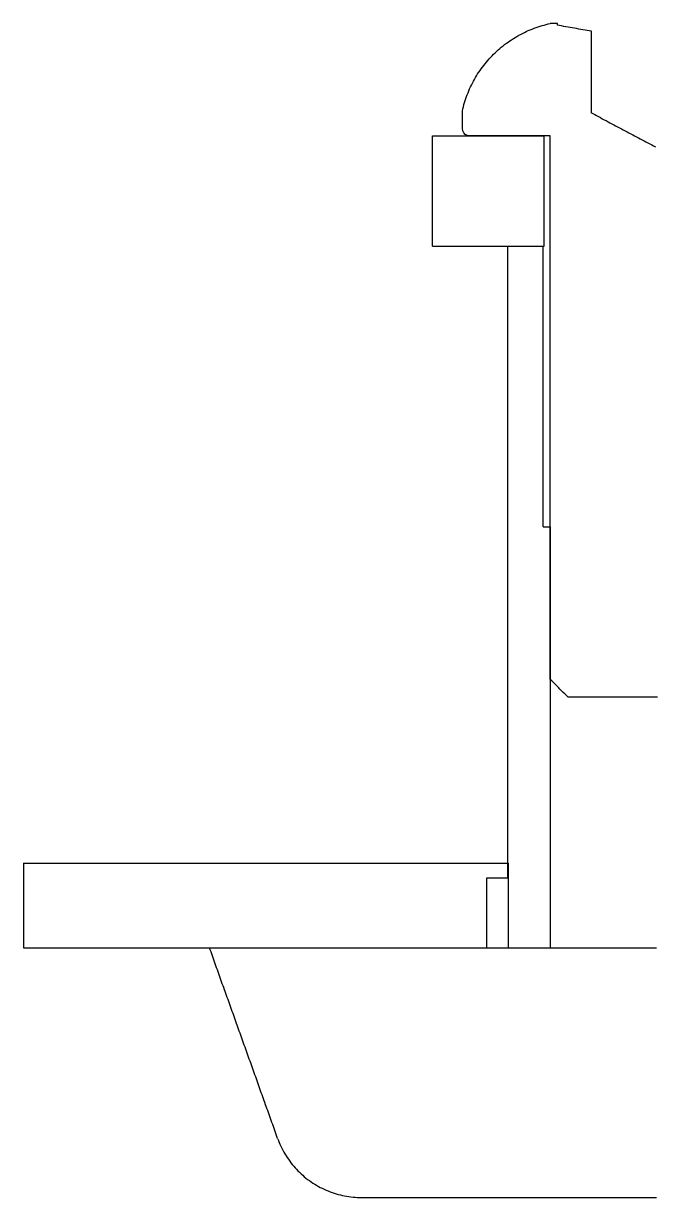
# Model space of a CAD drawing. Header units: millimetres. Extents: x -56 to 126, y -4 to 13.
# Drawn here: x 49.2 to 58.2, y -3.56 to 13.17 of the extents above; entities that cross this region are included whole.
import ezdxf

# ---------------------------------------------------------------- set-up
doc = ezdxf.new("R2010")
doc.units = ezdxf.units.MM
for name, color, linetype in [('FOOT_177_SOLID_0', 7, 'Continuous'), ('FOOT_177_SOLID_153', 7, 'Continuous'), ('FOOT_177_SOLID_177', 7, 'Continuous'), ('FOOT_177_SOLID_8', 7, 'Continuous'), ('FOOT_177_SOLID_9', 7, 'Continuous')]:
    doc.layers.add(name, color=color, linetype=linetype)

msp = doc.modelspace()

# ---------------------------------------------------------------- linework, layer by layer
at = {"layer": 'FOOT_177_SOLID_0'}
for points in [[(49.2, 1.21), (49.2, 1.18), (49.2, 1.149), (49.2, 1.119), (49.2, 1.089), (49.2, 1.059), (49.2, 1.028), (49.2, 0.998), (49.2, 0.968), (49.2, 0.938), (49.2, 0.907), (49.2, 0.877), (49.2, 0.847), (49.2, 0.817), (49.2, 0.786), (49.2, 0.756), (49.2, 0.726), (49.2, 0.696), (49.2, 0.665), (49.2, 0.635), (49.2, 0.605), (49.2, 0.575), (49.2, 0.544), (49.2, 0.514), (49.2, 0.484), (49.2, 0.454), (49.2, 0.423), (49.2, 0.393), (49.2, 0.363), (49.2, 0.333), (49.2, 0.302), (49.2, 0.272), (49.2, 0.242), (49.2, 0.212), (49.2, 0.181), (49.2, 0.151), (49.2, 0.121), (49.2, 0.091), (49.2, 0.06), (49.2, 0.03), (49.2, 0)], [(49.2, 1.21), (49.231, 1.21), (49.261, 1.21), (49.291, 1.21), (49.321, 1.21), (49.351, 1.21), (49.381, 1.21), (49.411, 1.21), (49.441, 1.21), (49.471, 1.21), (49.501, 1.21), (49.531, 1.21), (49.561, 1.21), (49.591, 1.21), (49.621, 1.21), (49.651, 1.21), (49.681, 1.21), (49.711, 1.21), (49.741, 1.21), (49.771, 1.21), (49.801, 1.21), (49.831, 1.21), (49.861, 1.21), (49.891, 1.21), (49.921, 1.21), (49.951, 1.21), (49.981, 1.21), (50.011, 1.21), (50.041, 1.21), (50.071, 1.21), (50.101, 1.21), (50.131, 1.21), (50.161, 1.21), (50.191, 1.21), (50.221, 1.21), (50.251, 1.21), (50.281, 1.21), (50.311, 1.21), (50.341, 1.21), (50.371, 1.21), (50.401, 1.21), (50.431, 1.21), (50.461, 1.21), (50.491, 1.21), (50.521, 1.21), (50.551, 1.21), (50.581, 1.21), (50.611, 1.21), (50.641, 1.21), (50.671, 1.21), (50.701, 1.21), (50.731, 1.21), (50.762, 1.21), (50.792, 1.21), (50.822, 1.21), (50.852, 1.21), (50.882, 1.21), (50.912, 1.21), (50.942, 1.21), (50.972, 1.21), (51.002, 1.21), (51.032, 1.21), (51.062, 1.21), (51.092, 1.21), (51.122, 1.21), (51.152, 1.21), (51.182, 1.21), (51.212, 1.21), (51.242, 1.21), (51.272, 1.21), (51.302, 1.21), (51.332, 1.21), (51.362, 1.21), (51.392, 1.21), (51.422, 1.21), (51.452, 1.21), (51.482, 1.21), (51.512, 1.21), (51.542, 1.21), (51.572, 1.21), (51.602, 1.21), (51.632, 1.21), (51.662, 1.21), (51.692, 1.21), (51.722, 1.21), (51.752, 1.21), (51.782, 1.21), (51.812, 1.21), (51.842, 1.21), (51.872, 1.21), (51.902, 1.21), (51.932, 1.21), (51.962, 1.21), (51.992, 1.21), (52.022, 1.21), (52.052, 1.21), (52.082, 1.21), (52.112, 1.21), (52.142, 1.21), (52.172, 1.21), (52.202, 1.21), (52.232, 1.21), (52.262, 1.21), (52.293, 1.21), (52.323, 1.21), (52.353, 1.21), (52.383, 1.21), (52.413, 1.21), (52.443, 1.21), (52.473, 1.21), (52.503, 1.21), (52.533, 1.21), (52.563, 1.21), (52.593, 1.21), (52.623, 1.21), (52.653, 1.21), (52.683, 1.21), (52.713, 1.21), (52.743, 1.21), (52.773, 1.21), (52.803, 1.21), (52.833, 1.21), (52.863, 1.21), (52.893, 1.21), (52.923, 1.21), (52.953, 1.21), (52.983, 1.21), (53.013, 1.21), (53.043, 1.21), (53.073, 1.21), (53.103, 1.21), (53.133, 1.21), (53.163, 1.21), (53.193, 1.21), (53.223, 1.21), (53.253, 1.21), (53.283, 1.21), (53.313, 1.21), (53.343, 1.21), (53.373, 1.21), (53.403, 1.21), (53.433, 1.21), (53.463, 1.21), (53.493, 1.21), (53.523, 1.21), (53.553, 1.21), (53.583, 1.21), (53.613, 1.21), (53.643, 1.21), (53.673, 1.21), (53.703, 1.21), (53.733, 1.21), (53.763, 1.21), (53.793, 1.21), (53.824, 1.21), (53.854, 1.21), (53.884, 1.21), (53.914, 1.21), (53.944, 1.21), (53.974, 1.21), (54.004, 1.21), (54.034, 1.21), (54.064, 1.21), (54.094, 1.21), (54.124, 1.21), (54.154, 1.21), (54.184, 1.21), (54.214, 1.21), (54.244, 1.21), (54.274, 1.21), (54.304, 1.21), (54.334, 1.21), (54.364, 1.21), (54.394, 1.21), (54.424, 1.21), (54.454, 1.21), (54.484, 1.21), (54.514, 1.21), (54.544, 1.21), (54.574, 1.21), (54.604, 1.21), (54.634, 1.21), (54.664, 1.21), (54.694, 1.21), (54.724, 1.21), (54.754, 1.21), (54.784, 1.21), (54.814, 1.21), (54.844, 1.21), (54.874, 1.21), (54.904, 1.21), (54.934, 1.21), (54.964, 1.21), (54.994, 1.21), (55.024, 1.21), (55.054, 1.21), (55.084, 1.21), (55.114, 1.21), (55.144, 1.21), (55.174, 1.21), (55.204, 1.21), (55.234, 1.21), (55.264, 1.21), (55.294, 1.21), (55.324, 1.21), (55.355, 1.21), (55.385, 1.21), (55.415, 1.21), (55.445, 1.21), (55.475, 1.21), (55.505, 1.21), (55.535, 1.21), (55.565, 1.21), (55.595, 1.21), (55.625, 1.21), (55.655, 1.21), (55.685, 1.21), (55.715, 1.21), (55.745, 1.21), (55.775, 1.21), (55.805, 1.21), (55.835, 1.21), (55.865, 1.21), (55.895, 1.21), (55.925, 1.21), (55.955, 1.21), (55.985, 1.21), (56.015, 1.21), (56.045, 1.21), (56.075, 1.21), (56.105, 1.21)], [(56.105, 0), (56.105, 0.03), (56.105, 0.06), (56.105, 0.091), (56.105, 0.121), (56.105, 0.151), (56.105, 0.181), (56.105, 0.212), (56.105, 0.242), (56.105, 0.272), (56.105, 0.302), (56.105, 0.333), (56.105, 0.363), (56.105, 0.393), (56.105, 0.423), (56.105, 0.454), (56.105, 0.484), (56.105, 0.514), (56.105, 0.544), (56.105, 0.575), (56.105, 0.605), (56.105, 0.635), (56.105, 0.665), (56.105, 0.696), (56.105, 0.726), (56.105, 0.756), (56.105, 0.786), (56.105, 0.817), (56.105, 0.847), (56.105, 0.877), (56.105, 0.907), (56.105, 0.938), (56.105, 0.968), (56.105, 0.998), (56.105, 1.028), (56.105, 1.059), (56.105, 1.089), (56.105, 1.119), (56.105, 1.149), (56.105, 1.18), (56.105, 1.21)], [(49.2, 0), (49.231, 0), (49.261, 0), (49.291, 0), (49.321, 0), (49.351, 0), (49.381, 0), (49.411, 0), (49.441, 0), (49.471, 0), (49.501, 0), (49.531, 0), (49.561, 0), (49.591, 0), (49.621, 0), (49.651, 0), (49.681, 0), (49.711, 0), (49.741, 0), (49.771, 0), (49.801, 0), (49.831, 0), (49.861, 0), (49.891, 0), (49.921, 0), (49.951, 0), (49.981, 0), (50.011, 0), (50.041, 0), (50.071, 0), (50.101, 0), (50.131, 0), (50.161, 0), (50.191, 0), (50.221, 0), (50.251, 0), (50.281, 0), (50.311, 0), (50.341, 0), (50.371, 0), (50.401, 0), (50.431, 0), (50.461, 0), (50.491, 0), (50.521, 0), (50.551, 0), (50.581, 0), (50.611, 0), (50.641, 0), (50.671, 0), (50.701, 0), (50.731, 0), (50.762, 0), (50.792, 0), (50.822, 0), (50.852, 0), (50.882, 0), (50.912, 0), (50.942, 0), (50.972, 0), (51.002, 0), (51.032, 0), (51.062, 0), (51.092, 0), (51.122, 0), (51.152, 0), (51.182, 0), (51.212, 0), (51.242, 0), (51.272, 0), (51.302, 0), (51.332, 0), (51.362, 0), (51.392, 0), (51.422, 0), (51.452, 0), (51.482, 0), (51.512, 0), (51.542, 0), (51.572, 0), (51.602, 0), (51.632, 0), (51.662, 0), (51.692, 0), (51.722, 0), (51.752, 0), (51.782, 0), (51.812, 0), (51.842, 0), (51.872, 0), (51.902, 0), (51.932, 0), (51.962, 0), (51.992, 0), (52.022, 0), (52.052, 0), (52.082, 0), (52.112, 0), (52.142, 0), (52.172, 0), (52.202, 0), (52.232, 0), (52.262, 0), (52.293, 0), (52.323, 0), (52.353, 0), (52.383, 0), (52.413, 0), (52.443, 0), (52.473, 0), (52.503, 0), (52.533, 0), (52.563, 0), (52.593, 0), (52.623, 0), (52.653, 0), (52.683, 0), (52.713, 0), (52.743, 0), (52.773, 0), (52.803, 0), (52.833, 0), (52.863, 0), (52.893, 0), (52.923, 0), (52.953, 0), (52.983, 0), (53.013, 0), (53.043, 0), (53.073, 0), (53.103, 0), (53.133, 0), (53.163, 0), (53.193, 0), (53.223, 0), (53.253, 0), (53.283, 0), (53.313, 0), (53.343, 0), (53.373, 0), (53.403, 0), (53.433, 0), (53.463, 0), (53.493, 0), (53.523, 0), (53.553, 0), (53.583, 0), (53.613, 0), (53.643, 0), (53.673, 0), (53.703, 0), (53.733, 0), (53.763, 0), (53.793, 0), (53.824, 0), (53.854, 0), (53.884, 0), (53.914, 0), (53.944, 0), (53.974, 0), (54.004, 0), (54.034, 0), (54.064, 0), (54.094, 0), (54.124, 0), (54.154, 0), (54.184, 0), (54.214, 0), (54.244, 0), (54.274, 0), (54.304, 0), (54.334, 0), (54.364, 0), (54.394, 0), (54.424, 0), (54.454, 0), (54.484, 0), (54.514, 0), (54.544, 0), (54.574, 0), (54.604, 0), (54.634, 0), (54.664, 0), (54.694, 0), (54.724, 0), (54.754, 0), (54.784, 0), (54.814, 0), (54.844, 0), (54.874, 0), (54.904, 0), (54.934, 0), (54.964, 0), (54.994, 0), (55.024, 0), (55.054, 0), (55.084, 0), (55.114, 0), (55.144, 0), (55.174, 0), (55.204, 0), (55.234, 0), (55.264, 0), (55.294, 0), (55.324, 0), (55.355, 0), (55.385, 0), (55.415, 0), (55.445, 0), (55.475, 0), (55.505, 0), (55.535, 0), (55.565, 0), (55.595, 0), (55.625, 0), (55.655, 0), (55.685, 0), (55.715, 0), (55.745, 0), (55.775, 0), (55.805, 0), (55.835, 0), (55.865, 0), (55.895, 0), (55.925, 0), (55.955, 0), (55.985, 0), (56.015, 0), (56.045, 0), (56.075, 0), (56.105, 0)]]:
    msp.add_lwpolyline(points, dxfattribs=at)
at = {"layer": 'FOOT_177_SOLID_153'}
for points in [[(55.451, 11.93), (55.457, 11.96), (55.465, 11.989), (55.473, 12.018), (55.481, 12.047), (55.49, 12.075), (55.499, 12.104), (55.509, 12.132), (55.52, 12.16), (55.531, 12.188), (55.542, 12.216), (55.554, 12.244), (55.567, 12.271), (55.58, 12.298), (55.593, 12.325), (55.607, 12.352), (55.622, 12.378), (55.637, 12.404), (55.652, 12.43), (55.668, 12.455), (55.685, 12.48), (55.702, 12.505), (55.719, 12.53), (55.737, 12.554), (55.755, 12.578), (55.774, 12.602), (55.793, 12.625), (55.812, 12.648), (55.832, 12.67), (55.852, 12.692), (55.873, 12.714), (55.894, 12.736), (55.916, 12.757), (55.938, 12.777), (55.96, 12.797), (55.982, 12.817), (56.005, 12.837), (56.029, 12.856), (56.052, 12.874), (56.077, 12.892), (56.101, 12.91), (56.126, 12.927), (56.151, 12.944), (56.176, 12.96), (56.201, 12.976), (56.227, 12.991), (56.253, 13.006), (56.28, 13.02), (56.306, 13.034), (56.333, 13.047), (56.361, 13.06), (56.388, 13.073), (56.416, 13.085), (56.443, 13.096), (56.471, 13.107), (56.5, 13.117), (56.528, 13.127), (56.557, 13.136), (56.585, 13.145), (56.614, 13.153), (56.643, 13.161), (56.673, 13.168), (56.702, 13.175)], [(56.803, 13.175), (56.77, 13.175), (56.736, 13.175), (56.702, 13.175)], [(56.803, 13.149), (56.803, 13.175)], [(57.289, 13.064), (57.258, 13.069), (57.228, 13.074), (57.198, 13.08), (57.167, 13.085), (57.137, 13.091), (57.107, 13.096), (57.076, 13.101), (57.046, 13.107), (57.016, 13.112), (56.985, 13.117), (56.955, 13.123), (56.925, 13.128), (56.894, 13.133), (56.864, 13.139), (56.834, 13.144), (56.803, 13.149)], [(57.289, 11.905), (57.289, 11.935), (57.289, 11.966), (57.289, 11.996), (57.289, 12.027), (57.289, 12.057), (57.289, 12.088), (57.289, 12.118), (57.289, 12.149), (57.289, 12.179), (57.289, 12.21), (57.289, 12.24), (57.289, 12.271), (57.289, 12.301), (57.289, 12.332), (57.289, 12.362), (57.289, 12.393), (57.289, 12.423), (57.289, 12.454), (57.289, 12.484), (57.289, 12.515), (57.289, 12.545), (57.289, 12.576), (57.289, 12.606), (57.289, 12.637), (57.289, 12.667), (57.289, 12.698), (57.289, 12.728), (57.289, 12.759), (57.289, 12.789), (57.289, 12.82), (57.289, 12.85), (57.289, 12.881), (57.289, 12.911), (57.289, 12.942), (57.289, 12.972), (57.289, 13.003), (57.289, 13.033), (57.289, 13.064)], [(55.451, 11.676), (55.451, 11.708), (55.451, 11.74), (55.451, 11.772), (55.451, 11.803), (55.451, 11.835), (55.451, 11.867), (55.451, 11.899), (55.451, 11.93)], [(57.281, 11.905), (57.289, 11.905)], [(57.281, 11.905), (57.308, 11.89), (57.335, 11.876), (57.362, 11.862), (57.389, 11.847), (57.416, 11.833), (57.443, 11.818), (57.47, 11.804), (57.498, 11.79), (57.525, 11.775), (57.552, 11.761), (57.579, 11.747), (57.606, 11.732), (57.633, 11.718), (57.66, 11.703), (57.687, 11.689), (57.714, 11.675), (57.741, 11.66), (57.768, 11.646), (57.795, 11.632), (57.822, 11.617), (57.849, 11.603), (57.876, 11.588), (57.903, 11.574), (57.93, 11.56), (57.957, 11.545), (57.984, 11.531), (58.011, 11.517), (58.038, 11.502), (58.065, 11.488), (58.092, 11.473), (58.119, 11.459), (58.146, 11.445), (58.173, 11.43), (58.2, 11.416)], [(55.552, 11.575), (55.521, 11.58), (55.492, 11.594), (55.47, 11.617), (55.455, 11.645), (55.451, 11.676)], [(56.702, 11.575), (56.672, 11.575), (56.641, 11.575), (56.611, 11.575), (56.581, 11.575), (56.551, 11.575), (56.52, 11.575), (56.49, 11.575), (56.46, 11.575), (56.43, 11.575), (56.399, 11.575), (56.369, 11.575), (56.339, 11.575), (56.309, 11.575), (56.278, 11.575), (56.248, 11.575), (56.218, 11.575), (56.188, 11.575), (56.157, 11.575), (56.127, 11.575), (56.097, 11.575), (56.066, 11.575), (56.036, 11.575), (56.006, 11.575), (55.976, 11.575), (55.945, 11.575), (55.915, 11.575), (55.885, 11.575), (55.855, 11.575), (55.824, 11.575), (55.794, 11.575), (55.764, 11.575), (55.734, 11.575), (55.703, 11.575), (55.673, 11.575), (55.643, 11.575), (55.613, 11.575), (55.582, 11.575), (55.552, 11.575)], [(56.702, 3.828), (56.702, 3.858), (56.702, 3.888), (56.702, 3.918), (56.702, 3.948), (56.702, 3.978), (56.702, 4.008), (56.702, 4.038), (56.702, 4.068), (56.702, 4.098), (56.702, 4.128), (56.702, 4.158), (56.702, 4.188), (56.702, 4.218), (56.702, 4.248), (56.702, 4.278), (56.702, 4.308), (56.702, 4.338), (56.702, 4.368), (56.702, 4.398), (56.702, 4.428), (56.702, 4.458), (56.702, 4.488), (56.702, 4.518), (56.702, 4.548), (56.702, 4.578), (56.702, 4.609), (56.702, 4.639), (56.702, 4.669), (56.702, 4.699), (56.702, 4.729), (56.702, 4.759), (56.702, 4.789), (56.702, 4.819), (56.702, 4.849), (56.702, 4.879), (56.702, 4.909), (56.702, 4.939), (56.702, 4.969), (56.702, 4.999), (56.702, 5.029), (56.702, 5.059), (56.702, 5.089), (56.702, 5.119), (56.702, 5.149), (56.702, 5.179), (56.702, 5.209), (56.702, 5.239), (56.702, 5.269), (56.702, 5.299), (56.702, 5.329), (56.702, 5.359), (56.702, 5.389), (56.702, 5.419), (56.702, 5.449), (56.702, 5.479), (56.702, 5.509), (56.702, 5.539), (56.702, 5.569), (56.702, 5.599), (56.702, 5.629), (56.702, 5.659), (56.702, 5.689), (56.702, 5.72), (56.702, 5.75), (56.702, 5.78), (56.702, 5.81), (56.702, 5.84), (56.702, 5.87), (56.702, 5.9), (56.702, 5.93), (56.702, 5.96), (56.702, 5.99), (56.702, 6.02), (56.702, 6.05), (56.702, 6.08), (56.702, 6.11), (56.702, 6.14), (56.702, 6.17), (56.702, 6.2), (56.702, 6.23), (56.702, 6.26), (56.702, 6.29), (56.702, 6.32), (56.702, 6.35), (56.702, 6.38), (56.702, 6.41), (56.702, 6.44), (56.702, 6.47), (56.702, 6.5), (56.702, 6.53), (56.702, 6.56), (56.702, 6.59), (56.702, 6.62), (56.702, 6.65), (56.702, 6.68), (56.702, 6.71), (56.702, 6.74), (56.702, 6.77), (56.702, 6.8), (56.702, 6.831), (56.702, 6.861), (56.702, 6.891), (56.702, 6.921), (56.702, 6.951), (56.702, 6.981), (56.702, 7.011), (56.702, 7.041), (56.702, 7.071), (56.702, 7.101), (56.702, 7.131), (56.702, 7.161), (56.702, 7.191), (56.702, 7.221), (56.702, 7.251), (56.702, 7.281), (56.702, 7.311), (56.702, 7.341), (56.702, 7.371), (56.702, 7.401), (56.702, 7.431), (56.702, 7.461), (56.702, 7.491), (56.702, 7.521), (56.702, 7.551), (56.702, 7.581), (56.702, 7.611), (56.702, 7.641), (56.702, 7.671), (56.702, 7.701), (56.702, 7.731), (56.702, 7.761), (56.702, 7.791), (56.702, 7.821), (56.702, 7.851), (56.702, 7.881), (56.702, 7.911), (56.702, 7.942), (56.702, 7.972), (56.702, 8.002), (56.702, 8.032), (56.702, 8.062), (56.702, 8.092), (56.702, 8.122), (56.702, 8.152), (56.702, 8.182), (56.702, 8.212), (56.702, 8.242), (56.702, 8.272), (56.702, 8.302), (56.702, 8.332), (56.702, 8.362), (56.702, 8.392), (56.702, 8.422), (56.702, 8.452), (56.702, 8.482), (56.702, 8.512), (56.702, 8.542), (56.702, 8.572), (56.702, 8.602), (56.702, 8.632), (56.702, 8.662), (56.702, 8.692), (56.702, 8.722), (56.702, 8.752), (56.702, 8.782), (56.702, 8.812), (56.702, 8.842), (56.702, 8.872), (56.702, 8.902), (56.702, 8.932), (56.702, 8.962), (56.702, 8.992), (56.702, 9.022), (56.702, 9.053), (56.702, 9.083), (56.702, 9.113), (56.702, 9.143), (56.702, 9.173), (56.702, 9.203), (56.702, 9.233), (56.702, 9.263), (56.702, 9.293), (56.702, 9.323), (56.702, 9.353), (56.702, 9.383), (56.702, 9.413), (56.702, 9.443), (56.702, 9.473), (56.702, 9.503), (56.702, 9.533), (56.702, 9.563), (56.702, 9.593), (56.702, 9.623), (56.702, 9.653), (56.702, 9.683), (56.702, 9.713), (56.702, 9.743), (56.702, 9.773), (56.702, 9.803), (56.702, 9.833), (56.702, 9.863), (56.702, 9.893), (56.702, 9.923), (56.702, 9.953), (56.702, 9.983), (56.702, 10.013), (56.702, 10.043), (56.702, 10.073), (56.702, 10.103), (56.702, 10.133), (56.702, 10.164), (56.702, 10.194), (56.702, 10.224), (56.702, 10.254), (56.702, 10.284), (56.702, 10.314), (56.702, 10.344), (56.702, 10.374), (56.702, 10.404), (56.702, 10.434), (56.702, 10.464), (56.702, 10.494), (56.702, 10.524), (56.702, 10.554), (56.702, 10.584), (56.702, 10.614), (56.702, 10.644), (56.702, 10.674), (56.702, 10.704), (56.702, 10.734), (56.702, 10.764), (56.702, 10.794), (56.702, 10.824), (56.702, 10.854), (56.702, 10.884), (56.702, 10.914), (56.702, 10.944), (56.702, 10.974), (56.702, 11.004), (56.702, 11.034), (56.702, 11.064), (56.702, 11.094), (56.702, 11.124), (56.702, 11.154), (56.702, 11.184), (56.702, 11.214), (56.702, 11.245), (56.702, 11.275), (56.702, 11.305), (56.702, 11.335), (56.702, 11.365), (56.702, 11.395), (56.702, 11.425), (56.702, 11.455), (56.702, 11.485), (56.702, 11.515), (56.702, 11.545), (56.702, 11.575)], [(56.956, 3.574), (56.933, 3.597), (56.91, 3.62), (56.887, 3.643), (56.864, 3.666), (56.84, 3.689), (56.817, 3.712), (56.794, 3.735), (56.771, 3.759), (56.748, 3.782), (56.725, 3.805), (56.702, 3.828)], [(58.231, 3.574), (58.2, 3.574), (58.17, 3.574), (58.14, 3.574), (58.109, 3.574), (58.079, 3.574), (58.049, 3.574), (58.018, 3.574), (57.988, 3.574), (57.958, 3.574), (57.927, 3.574), (57.897, 3.574), (57.867, 3.574), (57.836, 3.574), (57.806, 3.574), (57.776, 3.574), (57.745, 3.574), (57.715, 3.574), (57.684, 3.574), (57.654, 3.574), (57.624, 3.574), (57.593, 3.574), (57.563, 3.574), (57.533, 3.574), (57.502, 3.574), (57.472, 3.574), (57.442, 3.574), (57.411, 3.574), (57.381, 3.574), (57.351, 3.574), (57.32, 3.574), (57.29, 3.574), (57.259, 3.574), (57.229, 3.574), (57.199, 3.574), (57.168, 3.574), (57.138, 3.574), (57.108, 3.574), (57.077, 3.574), (57.047, 3.574), (57.017, 3.574), (56.986, 3.574), (56.956, 3.574)]]:
    msp.add_lwpolyline(points, dxfattribs=at)
at = {"layer": 'FOOT_177_SOLID_177'}
for points in [[(52.819, -2.713), (52.809, -2.685), (52.799, -2.657), (52.789, -2.628), (52.779, -2.6), (52.769, -2.572), (52.759, -2.544), (52.749, -2.515), (52.739, -2.487), (52.729, -2.459), (52.719, -2.431), (52.708, -2.402), (52.698, -2.374), (52.688, -2.346), (52.678, -2.317), (52.668, -2.289), (52.658, -2.261), (52.648, -2.233), (52.638, -2.204), (52.628, -2.176), (52.618, -2.148), (52.608, -2.12), (52.597, -2.091), (52.587, -2.063), (52.577, -2.035), (52.567, -2.007), (52.557, -1.978), (52.547, -1.95), (52.537, -1.922), (52.527, -1.894), (52.517, -1.865), (52.507, -1.837), (52.496, -1.809), (52.486, -1.781), (52.476, -1.752), (52.466, -1.724), (52.456, -1.696), (52.446, -1.667), (52.436, -1.639), (52.426, -1.611), (52.416, -1.583), (52.406, -1.554), (52.396, -1.526), (52.385, -1.498), (52.375, -1.47), (52.365, -1.441), (52.355, -1.413), (52.345, -1.385), (52.335, -1.357), (52.325, -1.328), (52.315, -1.3), (52.305, -1.272), (52.295, -1.244), (52.285, -1.215), (52.274, -1.187), (52.264, -1.159), (52.254, -1.13), (52.244, -1.102), (52.234, -1.074), (52.224, -1.046), (52.214, -1.017), (52.204, -0.989), (52.194, -0.961), (52.184, -0.933), (52.173, -0.904), (52.163, -0.876), (52.153, -0.848), (52.143, -0.82), (52.133, -0.791), (52.123, -0.763), (52.113, -0.735), (52.103, -0.707), (52.093, -0.678), (52.083, -0.65), (52.073, -0.622), (52.062, -0.594), (52.052, -0.565), (52.042, -0.537), (52.032, -0.509), (52.022, -0.48), (52.012, -0.452), (52.002, -0.424), (51.992, -0.396), (51.982, -0.367), (51.972, -0.339), (51.962, -0.311), (51.951, -0.283), (51.941, -0.254), (51.931, -0.226), (51.921, -0.198), (51.911, -0.17), (51.901, -0.141), (51.891, -0.113), (51.881, -0.085), (51.871, -0.057), (51.861, -0.028), (51.85, 0)], [(51.85, 0), (51.881, 0), (51.911, 0), (51.941, 0), (51.971, 0), (52.001, 0), (52.031, 0), (52.061, 0), (52.091, 0), (52.121, 0), (52.151, 0), (52.181, 0), (52.211, 0), (52.241, 0), (52.271, 0), (52.301, 0), (52.331, 0), (52.361, 0), (52.391, 0), (52.421, 0), (52.451, 0), (52.481, 0), (52.511, 0), (52.541, 0), (52.571, 0), (52.601, 0), (52.631, 0), (52.661, 0), (52.691, 0), (52.721, 0), (52.751, 0), (52.781, 0), (52.811, 0), (52.841, 0), (52.871, 0), (52.901, 0), (52.931, 0), (52.961, 0), (52.991, 0), (53.021, 0), (53.051, 0), (53.081, 0), (53.111, 0), (53.142, 0), (53.172, 0), (53.202, 0), (53.232, 0), (53.262, 0), (53.292, 0), (53.322, 0), (53.352, 0), (53.382, 0), (53.412, 0), (53.442, 0), (53.472, 0), (53.502, 0), (53.532, 0), (53.562, 0), (53.592, 0), (53.622, 0), (53.652, 0), (53.682, 0), (53.712, 0), (53.742, 0), (53.772, 0), (53.802, 0), (53.832, 0), (53.862, 0), (53.892, 0), (53.922, 0), (53.952, 0), (53.982, 0), (54.012, 0), (54.042, 0), (54.072, 0), (54.102, 0), (54.132, 0), (54.162, 0), (54.192, 0), (54.222, 0), (54.252, 0), (54.282, 0), (54.312, 0), (54.342, 0), (54.372, 0), (54.403, 0), (54.433, 0), (54.463, 0), (54.493, 0), (54.523, 0), (54.553, 0), (54.583, 0), (54.613, 0), (54.643, 0), (54.673, 0), (54.703, 0), (54.733, 0), (54.763, 0), (54.793, 0), (54.823, 0), (54.853, 0), (54.883, 0), (54.913, 0), (54.943, 0), (54.973, 0), (55.003, 0), (55.033, 0), (55.063, 0), (55.093, 0), (55.123, 0), (55.153, 0), (55.183, 0), (55.213, 0), (55.243, 0), (55.273, 0), (55.303, 0), (55.333, 0), (55.363, 0), (55.393, 0), (55.423, 0), (55.453, 0), (55.483, 0), (55.513, 0), (55.543, 0), (55.573, 0), (55.603, 0), (55.633, 0), (55.664, 0), (55.694, 0), (55.724, 0), (55.754, 0), (55.784, 0), (55.814, 0), (55.844, 0), (55.874, 0), (55.904, 0), (55.934, 0), (55.964, 0), (55.994, 0), (56.024, 0), (56.054, 0), (56.084, 0), (56.114, 0), (56.144, 0), (56.174, 0), (56.204, 0), (56.234, 0), (56.264, 0), (56.294, 0), (56.324, 0), (56.354, 0), (56.384, 0), (56.414, 0), (56.444, 0), (56.474, 0), (56.504, 0), (56.534, 0), (56.564, 0), (56.594, 0), (56.624, 0), (56.654, 0), (56.684, 0), (56.714, 0), (56.744, 0), (56.774, 0), (56.804, 0), (56.834, 0), (56.864, 0), (56.894, 0), (56.924, 0), (56.955, 0), (56.985, 0), (57.015, 0), (57.045, 0), (57.075, 0), (57.105, 0), (57.135, 0), (57.165, 0), (57.195, 0), (57.225, 0), (57.255, 0), (57.285, 0), (57.315, 0), (57.345, 0), (57.375, 0), (57.405, 0), (57.435, 0), (57.465, 0), (57.495, 0), (57.525, 0), (57.555, 0), (57.585, 0), (57.615, 0), (57.645, 0), (57.675, 0), (57.705, 0), (57.735, 0), (57.765, 0), (57.795, 0), (57.825, 0), (57.855, 0), (57.885, 0), (57.915, 0), (57.945, 0), (57.975, 0), (58.005, 0), (58.035, 0), (58.065, 0), (58.095, 0), (58.125, 0), (58.155, 0), (58.185, 0), (58.216, 0)], [(52.819, -2.713), (52.83, -2.742), (52.841, -2.77), (52.853, -2.798), (52.866, -2.826), (52.879, -2.854), (52.893, -2.881), (52.908, -2.908), (52.923, -2.934), (52.939, -2.96), (52.956, -2.986), (52.973, -3.011), (52.991, -3.036), (53.009, -3.061), (53.028, -3.085), (53.048, -3.108), (53.068, -3.131), (53.088, -3.154), (53.109, -3.176), (53.131, -3.197), (53.153, -3.218), (53.176, -3.239), (53.199, -3.259), (53.223, -3.278), (53.247, -3.297), (53.271, -3.315), (53.296, -3.333), (53.322, -3.35), (53.348, -3.366), (53.374, -3.382), (53.4, -3.397), (53.427, -3.412), (53.455, -3.425), (53.482, -3.439), (53.51, -3.451), (53.538, -3.463), (53.567, -3.474), (53.596, -3.485), (53.624, -3.494), (53.654, -3.503), (53.683, -3.512), (53.713, -3.519), (53.742, -3.526), (53.772, -3.533), (53.802, -3.538), (53.833, -3.543), (53.863, -3.547), (53.893, -3.55), (53.924, -3.553), (53.954, -3.555), (53.985, -3.556), (54.015, -3.556)], [(54.015, -3.556), (54.045, -3.556), (54.075, -3.556), (54.105, -3.556), (54.135, -3.556), (54.165, -3.556), (54.195, -3.556), (54.225, -3.556), (54.255, -3.556), (54.285, -3.556), (54.315, -3.556), (54.345, -3.556), (54.375, -3.556), (54.405, -3.556), (54.435, -3.556), (54.465, -3.556), (54.495, -3.556), (54.525, -3.556), (54.555, -3.556), (54.585, -3.556), (54.615, -3.556), (54.645, -3.556), (54.675, -3.556), (54.705, -3.556), (54.735, -3.556), (54.765, -3.556), (54.795, -3.556), (54.825, -3.556), (54.855, -3.556), (54.885, -3.556), (54.915, -3.556), (54.945, -3.556), (54.975, -3.556), (55.005, -3.556), (55.035, -3.556), (55.065, -3.556), (55.095, -3.556), (55.125, -3.556), (55.155, -3.556), (55.185, -3.556), (55.215, -3.556), (55.245, -3.556), (55.275, -3.556), (55.305, -3.556), (55.335, -3.556), (55.365, -3.556), (55.395, -3.556), (55.425, -3.556), (55.455, -3.556), (55.485, -3.556), (55.515, -3.556), (55.545, -3.556), (55.575, -3.556), (55.605, -3.556), (55.635, -3.556), (55.665, -3.556), (55.695, -3.556), (55.725, -3.556), (55.755, -3.556), (55.785, -3.556), (55.815, -3.556), (55.845, -3.556), (55.875, -3.556), (55.905, -3.556), (55.935, -3.556), (55.965, -3.556), (55.995, -3.556), (56.025, -3.556), (56.055, -3.556), (56.085, -3.556), (56.115, -3.556), (56.145, -3.556), (56.175, -3.556), (56.205, -3.556), (56.235, -3.556), (56.265, -3.556), (56.295, -3.556), (56.325, -3.556), (56.355, -3.556), (56.385, -3.556), (56.415, -3.556), (56.445, -3.556), (56.475, -3.556), (56.505, -3.556), (56.535, -3.556), (56.565, -3.556), (56.595, -3.556), (56.625, -3.556), (56.655, -3.556), (56.685, -3.556), (56.715, -3.556), (56.745, -3.556), (56.775, -3.556), (56.805, -3.556), (56.835, -3.556), (56.865, -3.556), (56.895, -3.556), (56.925, -3.556), (56.955, -3.556), (56.985, -3.556), (57.015, -3.556), (57.045, -3.556), (57.075, -3.556), (57.105, -3.556), (57.135, -3.556), (57.165, -3.556), (57.195, -3.556), (57.225, -3.556), (57.255, -3.556), (57.285, -3.556), (57.315, -3.556), (57.345, -3.556), (57.375, -3.556), (57.405, -3.556), (57.435, -3.556), (57.465, -3.556), (57.495, -3.556), (57.525, -3.556), (57.555, -3.556), (57.585, -3.556), (57.615, -3.556), (57.645, -3.556), (57.675, -3.556), (57.705, -3.556), (57.735, -3.556), (57.765, -3.556), (57.795, -3.556), (57.825, -3.556), (57.855, -3.556), (57.885, -3.556), (57.915, -3.556), (57.945, -3.556), (57.975, -3.556), (58.005, -3.556), (58.035, -3.556), (58.065, -3.556), (58.095, -3.556), (58.125, -3.556), (58.155, -3.556), (58.185, -3.556), (58.216, -3.556)]]:
    msp.add_lwpolyline(points, dxfattribs=at)
at = {"layer": 'FOOT_177_SOLID_8'}
for points in [[(56.1, 1), (56.1, 1.03), (56.1, 1.06), (56.1, 1.09), (56.1, 1.12), (56.1, 1.15), (56.1, 1.18), (56.1, 1.21), (56.1, 1.24), (56.1, 1.27), (56.1, 1.3), (56.1, 1.33), (56.1, 1.36), (56.1, 1.39), (56.1, 1.42), (56.1, 1.45), (56.1, 1.48), (56.1, 1.51), (56.1, 1.54), (56.1, 1.57), (56.1, 1.6), (56.1, 1.63), (56.1, 1.66), (56.1, 1.69), (56.1, 1.72), (56.1, 1.75), (56.1, 1.78), (56.1, 1.81), (56.1, 1.84), (56.1, 1.87), (56.1, 1.9), (56.1, 1.93), (56.1, 1.96), (56.1, 1.99), (56.1, 2.02), (56.1, 2.05), (56.1, 2.08), (56.1, 2.11), (56.1, 2.14), (56.1, 2.17), (56.1, 2.2), (56.1, 2.23), (56.1, 2.26), (56.1, 2.29), (56.1, 2.32), (56.1, 2.35), (56.1, 2.38), (56.1, 2.41), (56.1, 2.44), (56.1, 2.47), (56.1, 2.5), (56.1, 2.53), (56.1, 2.56), (56.1, 2.59), (56.1, 2.62), (56.1, 2.65), (56.1, 2.68), (56.1, 2.71), (56.1, 2.74), (56.1, 2.77), (56.1, 2.8), (56.1, 2.83), (56.1, 2.86), (56.1, 2.89), (56.1, 2.92), (56.1, 2.95), (56.1, 2.98), (56.1, 3.01), (56.1, 3.04), (56.1, 3.07), (56.1, 3.1), (56.1, 3.13), (56.1, 3.16), (56.1, 3.19), (56.1, 3.22), (56.1, 3.25), (56.1, 3.28), (56.1, 3.31), (56.1, 3.34), (56.1, 3.37), (56.1, 3.4), (56.1, 3.43), (56.1, 3.46), (56.1, 3.49), (56.1, 3.52), (56.1, 3.55), (56.1, 3.58), (56.1, 3.61), (56.1, 3.64), (56.1, 3.67), (56.1, 3.7), (56.1, 3.73), (56.1, 3.76), (56.1, 3.79), (56.1, 3.82), (56.1, 3.85), (56.1, 3.88), (56.1, 3.91), (56.1, 3.94), (56.1, 3.97), (56.1, 4), (56.1, 4.03), (56.1, 4.06), (56.1, 4.09), (56.1, 4.12), (56.1, 4.15), (56.1, 4.18), (56.1, 4.21), (56.1, 4.24), (56.1, 4.27), (56.1, 4.3), (56.1, 4.33), (56.1, 4.36), (56.1, 4.39), (56.1, 4.42), (56.1, 4.45), (56.1, 4.48), (56.1, 4.51), (56.1, 4.54), (56.1, 4.57), (56.1, 4.6), (56.1, 4.63), (56.1, 4.66), (56.1, 4.69), (56.1, 4.72), (56.1, 4.75), (56.1, 4.78), (56.1, 4.81), (56.1, 4.84), (56.1, 4.87), (56.1, 4.9), (56.1, 4.93), (56.1, 4.96), (56.1, 4.99), (56.1, 5.02), (56.1, 5.05), (56.1, 5.08), (56.1, 5.11), (56.1, 5.14), (56.1, 5.17), (56.1, 5.2), (56.1, 5.23), (56.1, 5.26), (56.1, 5.29), (56.1, 5.32), (56.1, 5.35), (56.1, 5.38), (56.1, 5.41), (56.1, 5.44), (56.1, 5.47), (56.1, 5.5), (56.1, 5.53), (56.1, 5.56), (56.1, 5.59), (56.1, 5.62), (56.1, 5.65), (56.1, 5.68), (56.1, 5.71), (56.1, 5.74), (56.1, 5.77), (56.1, 5.8), (56.1, 5.83), (56.1, 5.86), (56.1, 5.89), (56.1, 5.92), (56.1, 5.95), (56.1, 5.98), (56.1, 6.01), (56.1, 6.04), (56.1, 6.07), (56.1, 6.1), (56.1, 6.13), (56.1, 6.16), (56.1, 6.19), (56.1, 6.22), (56.1, 6.25), (56.1, 6.28), (56.1, 6.31), (56.1, 6.34), (56.1, 6.37), (56.1, 6.4), (56.1, 6.43), (56.1, 6.46), (56.1, 6.49), (56.1, 6.52), (56.1, 6.55), (56.1, 6.58), (56.1, 6.61), (56.1, 6.64), (56.1, 6.67), (56.1, 6.7), (56.1, 6.73), (56.1, 6.76), (56.1, 6.79), (56.1, 6.82), (56.1, 6.85), (56.1, 6.88), (56.1, 6.91), (56.1, 6.94), (56.1, 6.97), (56.1, 7), (56.1, 7.03), (56.1, 7.06), (56.1, 7.09), (56.1, 7.12), (56.1, 7.15), (56.1, 7.18), (56.1, 7.21), (56.1, 7.24), (56.1, 7.27), (56.1, 7.3), (56.1, 7.33), (56.1, 7.36), (56.1, 7.39), (56.1, 7.42), (56.1, 7.45), (56.1, 7.48), (56.1, 7.51), (56.1, 7.54), (56.1, 7.57), (56.1, 7.6), (56.1, 7.63), (56.1, 7.66), (56.1, 7.69), (56.1, 7.72), (56.1, 7.75), (56.1, 7.78), (56.1, 7.81), (56.1, 7.84), (56.1, 7.87), (56.1, 7.9), (56.1, 7.93), (56.1, 7.96), (56.1, 7.99), (56.1, 8.02), (56.1, 8.05), (56.1, 8.08), (56.1, 8.11), (56.1, 8.14), (56.1, 8.17), (56.1, 8.2), (56.1, 8.23), (56.1, 8.26), (56.1, 8.29), (56.1, 8.32), (56.1, 8.35), (56.1, 8.38), (56.1, 8.41), (56.1, 8.44), (56.1, 8.47), (56.1, 8.5), (56.1, 8.53), (56.1, 8.56), (56.1, 8.59), (56.1, 8.62), (56.1, 8.65), (56.1, 8.68), (56.1, 8.71), (56.1, 8.74), (56.1, 8.77), (56.1, 8.8), (56.1, 8.83), (56.1, 8.86), (56.1, 8.89), (56.1, 8.92), (56.1, 8.95), (56.1, 8.98), (56.1, 9.01), (56.1, 9.04), (56.1, 9.07), (56.1, 9.1), (56.1, 9.13), (56.1, 9.16), (56.1, 9.19), (56.1, 9.22), (56.1, 9.25), (56.1, 9.28), (56.1, 9.31), (56.1, 9.34), (56.1, 9.37), (56.1, 9.4), (56.1, 9.43), (56.1, 9.46), (56.1, 9.49), (56.1, 9.52), (56.1, 9.55), (56.1, 9.58), (56.1, 9.61), (56.1, 9.64), (56.1, 9.67), (56.1, 9.7), (56.1, 9.73), (56.1, 9.76), (56.1, 9.79), (56.1, 9.82), (56.1, 9.85), (56.1, 9.88), (56.1, 9.91), (56.1, 9.94), (56.1, 9.97), (56.1, 10)], [(56.1, 10), (56.132, 10), (56.163, 10), (56.194, 10), (56.225, 10), (56.257, 10), (56.288, 10), (56.319, 10), (56.35, 10), (56.382, 10), (56.413, 10), (56.444, 10), (56.475, 10), (56.507, 10), (56.538, 10), (56.569, 10), (56.6, 10)], [(56.6, 6), (56.6, 6.03), (56.6, 6.06), (56.6, 6.09), (56.6, 6.12), (56.6, 6.15), (56.6, 6.18), (56.6, 6.211), (56.6, 6.241), (56.6, 6.271), (56.6, 6.301), (56.6, 6.331), (56.6, 6.361), (56.6, 6.391), (56.6, 6.421), (56.6, 6.451), (56.6, 6.481), (56.6, 6.511), (56.6, 6.541), (56.6, 6.571), (56.6, 6.602), (56.6, 6.632), (56.6, 6.662), (56.6, 6.692), (56.6, 6.722), (56.6, 6.752), (56.6, 6.782), (56.6, 6.812), (56.6, 6.842), (56.6, 6.872), (56.6, 6.902), (56.6, 6.932), (56.6, 6.962), (56.6, 6.992), (56.6, 7.023), (56.6, 7.053), (56.6, 7.083), (56.6, 7.113), (56.6, 7.143), (56.6, 7.173), (56.6, 7.203), (56.6, 7.233), (56.6, 7.263), (56.6, 7.293), (56.6, 7.323), (56.6, 7.353), (56.6, 7.383), (56.6, 7.414), (56.6, 7.444), (56.6, 7.474), (56.6, 7.504), (56.6, 7.534), (56.6, 7.564), (56.6, 7.594), (56.6, 7.624), (56.6, 7.654), (56.6, 7.684), (56.6, 7.714), (56.6, 7.744), (56.6, 7.774), (56.6, 7.805), (56.6, 7.835), (56.6, 7.865), (56.6, 7.895), (56.6, 7.925), (56.6, 7.955), (56.6, 7.985), (56.6, 8.015), (56.6, 8.045), (56.6, 8.075), (56.6, 8.105), (56.6, 8.135), (56.6, 8.165), (56.6, 8.195), (56.6, 8.226), (56.6, 8.256), (56.6, 8.286), (56.6, 8.316), (56.6, 8.346), (56.6, 8.376), (56.6, 8.406), (56.6, 8.436), (56.6, 8.466), (56.6, 8.496), (56.6, 8.526), (56.6, 8.556), (56.6, 8.586), (56.6, 8.617), (56.6, 8.647), (56.6, 8.677), (56.6, 8.707), (56.6, 8.737), (56.6, 8.767), (56.6, 8.797), (56.6, 8.827), (56.6, 8.857), (56.6, 8.887), (56.6, 8.917), (56.6, 8.947), (56.6, 8.977), (56.6, 9.008), (56.6, 9.038), (56.6, 9.068), (56.6, 9.098), (56.6, 9.128), (56.6, 9.158), (56.6, 9.188), (56.6, 9.218), (56.6, 9.248), (56.6, 9.278), (56.6, 9.308), (56.6, 9.338), (56.6, 9.368), (56.6, 9.398), (56.6, 9.429), (56.6, 9.459), (56.6, 9.489), (56.6, 9.519), (56.6, 9.549), (56.6, 9.579), (56.6, 9.609), (56.6, 9.639), (56.6, 9.669), (56.6, 9.699), (56.6, 9.729), (56.6, 9.759), (56.6, 9.789), (56.6, 9.82), (56.6, 9.85), (56.6, 9.88), (56.6, 9.91), (56.6, 9.94), (56.6, 9.97), (56.6, 10)], [(56.6, 6), (56.634, 6), (56.667, 6), (56.7, 6)], [(56.7, 6), (56.7, 5.97), (56.7, 5.94), (56.7, 5.91), (56.7, 5.88), (56.7, 5.85), (56.7, 5.82), (56.7, 5.79), (56.7, 5.76), (56.7, 5.73), (56.7, 5.7), (56.7, 5.67), (56.7, 5.64), (56.7, 5.61), (56.7, 5.58), (56.7, 5.55), (56.7, 5.52), (56.7, 5.49), (56.7, 5.46), (56.7, 5.43), (56.7, 5.4), (56.7, 5.37), (56.7, 5.34), (56.7, 5.31), (56.7, 5.28), (56.7, 5.25), (56.7, 5.22), (56.7, 5.19), (56.7, 5.16), (56.7, 5.13), (56.7, 5.1), (56.7, 5.07), (56.7, 5.04), (56.7, 5.01), (56.7, 4.98), (56.7, 4.95), (56.7, 4.92), (56.7, 4.89), (56.7, 4.86), (56.7, 4.83), (56.7, 4.8), (56.7, 4.77), (56.7, 4.74), (56.7, 4.71), (56.7, 4.68), (56.7, 4.65), (56.7, 4.62), (56.7, 4.59), (56.7, 4.56), (56.7, 4.53), (56.7, 4.5), (56.7, 4.47), (56.7, 4.44), (56.7, 4.41), (56.7, 4.38), (56.7, 4.35), (56.7, 4.32), (56.7, 4.29), (56.7, 4.26), (56.7, 4.23), (56.7, 4.2), (56.7, 4.17), (56.7, 4.14), (56.7, 4.11), (56.7, 4.08), (56.7, 4.05), (56.7, 4.02), (56.7, 3.99), (56.7, 3.96), (56.7, 3.93), (56.7, 3.9), (56.7, 3.87), (56.7, 3.84), (56.7, 3.81), (56.7, 3.78), (56.7, 3.75), (56.7, 3.72), (56.7, 3.69), (56.7, 3.66), (56.7, 3.63), (56.7, 3.6), (56.7, 3.57), (56.7, 3.54), (56.7, 3.51), (56.7, 3.48), (56.7, 3.45), (56.7, 3.42), (56.7, 3.39), (56.7, 3.36), (56.7, 3.33), (56.7, 3.3), (56.7, 3.27), (56.7, 3.24), (56.7, 3.21), (56.7, 3.18), (56.7, 3.15), (56.7, 3.12), (56.7, 3.09), (56.7, 3.06), (56.7, 3.03), (56.7, 3), (56.7, 2.97), (56.7, 2.94), (56.7, 2.91), (56.7, 2.88), (56.7, 2.85), (56.7, 2.82), (56.7, 2.79), (56.7, 2.76), (56.7, 2.73), (56.7, 2.7), (56.7, 2.67), (56.7, 2.64), (56.7, 2.61), (56.7, 2.58), (56.7, 2.55), (56.7, 2.52), (56.7, 2.49), (56.7, 2.46), (56.7, 2.43), (56.7, 2.4), (56.7, 2.37), (56.7, 2.34), (56.7, 2.31), (56.7, 2.28), (56.7, 2.25), (56.7, 2.22), (56.7, 2.19), (56.7, 2.16), (56.7, 2.13), (56.7, 2.1), (56.7, 2.07), (56.7, 2.04), (56.7, 2.01), (56.7, 1.98), (56.7, 1.95), (56.7, 1.92), (56.7, 1.89), (56.7, 1.86), (56.7, 1.83), (56.7, 1.8), (56.7, 1.77), (56.7, 1.74), (56.7, 1.71), (56.7, 1.68), (56.7, 1.65), (56.7, 1.62), (56.7, 1.59), (56.7, 1.56), (56.7, 1.53), (56.7, 1.5), (56.7, 1.47), (56.7, 1.44), (56.7, 1.41), (56.7, 1.38), (56.7, 1.35), (56.7, 1.32), (56.7, 1.29), (56.7, 1.26), (56.7, 1.23), (56.7, 1.2), (56.7, 1.17), (56.7, 1.14), (56.7, 1.11), (56.7, 1.08), (56.7, 1.05), (56.7, 1.02), (56.7, 0.99), (56.7, 0.96), (56.7, 0.93), (56.7, 0.9), (56.7, 0.87), (56.7, 0.84), (56.7, 0.81), (56.7, 0.78), (56.7, 0.75), (56.7, 0.72), (56.7, 0.69), (56.7, 0.66), (56.7, 0.63), (56.7, 0.6), (56.7, 0.57), (56.7, 0.54), (56.7, 0.51), (56.7, 0.48), (56.7, 0.45), (56.7, 0.42), (56.7, 0.39), (56.7, 0.36), (56.7, 0.33), (56.7, 0.3), (56.7, 0.27), (56.7, 0.24), (56.7, 0.21), (56.7, 0.18), (56.7, 0.15), (56.7, 0.12), (56.7, 0.09), (56.7, 0.06), (56.7, 0.03), (56.7, 0)], [(55.8, 0), (55.8, 0.03), (55.8, 0.061), (55.8, 0.091), (55.8, 0.121), (55.8, 0.152), (55.8, 0.182), (55.8, 0.212), (55.8, 0.242), (55.8, 0.273), (55.8, 0.303), (55.8, 0.333), (55.8, 0.364), (55.8, 0.394), (55.8, 0.424), (55.8, 0.455), (55.8, 0.485), (55.8, 0.515), (55.8, 0.545), (55.8, 0.576), (55.8, 0.606), (55.8, 0.636), (55.8, 0.667), (55.8, 0.697), (55.8, 0.727), (55.8, 0.758), (55.8, 0.788), (55.8, 0.818), (55.8, 0.848), (55.8, 0.879), (55.8, 0.909), (55.8, 0.939), (55.8, 0.97), (55.8, 1)], [(55.8, 1), (55.834, 1), (55.867, 1), (55.9, 1), (55.934, 1), (55.967, 1), (56, 1), (56.034, 1), (56.067, 1), (56.1, 1)], [(55.8, 0), (55.832, 0), (55.863, 0), (55.894, 0), (55.925, 0), (55.956, 0), (55.987, 0), (56.018, 0), (56.049, 0), (56.08, 0), (56.111, 0), (56.142, 0), (56.173, 0), (56.204, 0), (56.235, 0), (56.266, 0), (56.297, 0), (56.328, 0), (56.359, 0), (56.39, 0), (56.421, 0), (56.452, 0), (56.483, 0), (56.514, 0), (56.545, 0), (56.576, 0), (56.607, 0), (56.638, 0), (56.669, 0), (56.7, 0)]]:
    msp.add_lwpolyline(points, dxfattribs=at)
at = {"layer": 'FOOT_177_SOLID_9'}
for points in [[(55.025, 10), (55.025, 10.03), (55.025, 10.061), (55.025, 10.091), (55.025, 10.121), (55.025, 10.151), (55.025, 10.182), (55.025, 10.212), (55.025, 10.242), (55.025, 10.273), (55.025, 10.303), (55.025, 10.333), (55.025, 10.363), (55.025, 10.394), (55.025, 10.424), (55.025, 10.454), (55.025, 10.485), (55.025, 10.515), (55.025, 10.545), (55.025, 10.575), (55.025, 10.606), (55.025, 10.636), (55.025, 10.666), (55.025, 10.697), (55.025, 10.727), (55.025, 10.757), (55.025, 10.787), (55.025, 10.818), (55.025, 10.848), (55.025, 10.878), (55.025, 10.909), (55.025, 10.939), (55.025, 10.969), (55.025, 10.999), (55.025, 11.03), (55.025, 11.06), (55.025, 11.09), (55.025, 11.121), (55.025, 11.151), (55.025, 11.181), (55.025, 11.211), (55.025, 11.242), (55.025, 11.272), (55.025, 11.302), (55.025, 11.333), (55.025, 11.363), (55.025, 11.393), (55.025, 11.423), (55.025, 11.454), (55.025, 11.484), (55.025, 11.514), (55.025, 11.545), (55.025, 11.575)], [(55.025, 11.575), (55.056, 11.575), (55.087, 11.575), (55.117, 11.575), (55.148, 11.575), (55.178, 11.575), (55.209, 11.575), (55.239, 11.575), (55.27, 11.575), (55.3, 11.575), (55.331, 11.575), (55.361, 11.575), (55.392, 11.575), (55.422, 11.575), (55.453, 11.575), (55.483, 11.575), (55.514, 11.575), (55.544, 11.575), (55.575, 11.575), (55.606, 11.575), (55.636, 11.575), (55.667, 11.575), (55.697, 11.575), (55.728, 11.575), (55.758, 11.575), (55.789, 11.575), (55.819, 11.575), (55.85, 11.575), (55.88, 11.575), (55.911, 11.575), (55.941, 11.575), (55.972, 11.575), (56.002, 11.575), (56.033, 11.575), (56.063, 11.575), (56.094, 11.575), (56.125, 11.575), (56.155, 11.575), (56.186, 11.575), (56.216, 11.575), (56.247, 11.575), (56.277, 11.575), (56.308, 11.575), (56.338, 11.575), (56.369, 11.575), (56.399, 11.575), (56.43, 11.575), (56.46, 11.575), (56.491, 11.575), (56.521, 11.575), (56.552, 11.575), (56.582, 11.575), (56.613, 11.575)], [(56.613, 10), (56.613, 10.03), (56.613, 10.061), (56.613, 10.091), (56.613, 10.121), (56.613, 10.151), (56.613, 10.182), (56.613, 10.212), (56.613, 10.242), (56.613, 10.273), (56.613, 10.303), (56.613, 10.333), (56.613, 10.363), (56.613, 10.394), (56.613, 10.424), (56.613, 10.454), (56.613, 10.485), (56.613, 10.515), (56.613, 10.545), (56.613, 10.575), (56.613, 10.606), (56.613, 10.636), (56.613, 10.666), (56.613, 10.697), (56.613, 10.727), (56.613, 10.757), (56.613, 10.787), (56.613, 10.818), (56.613, 10.848), (56.613, 10.878), (56.613, 10.909), (56.613, 10.939), (56.613, 10.969), (56.613, 10.999), (56.613, 11.03), (56.613, 11.06), (56.613, 11.09), (56.613, 11.121), (56.613, 11.151), (56.613, 11.181), (56.613, 11.211), (56.613, 11.242), (56.613, 11.272), (56.613, 11.302), (56.613, 11.333), (56.613, 11.363), (56.613, 11.393), (56.613, 11.423), (56.613, 11.454), (56.613, 11.484), (56.613, 11.514), (56.613, 11.545), (56.613, 11.575)], [(55.025, 10), (55.056, 10), (55.087, 10), (55.117, 10), (55.148, 10), (55.178, 10), (55.209, 10), (55.239, 10), (55.27, 10), (55.3, 10), (55.331, 10), (55.361, 10), (55.392, 10), (55.422, 10), (55.453, 10), (55.483, 10), (55.514, 10), (55.544, 10), (55.575, 10), (55.606, 10), (55.636, 10), (55.667, 10), (55.697, 10), (55.728, 10), (55.758, 10), (55.789, 10), (55.819, 10), (55.85, 10), (55.88, 10), (55.911, 10), (55.941, 10), (55.972, 10), (56.002, 10), (56.033, 10), (56.063, 10), (56.094, 10), (56.125, 10), (56.155, 10), (56.186, 10), (56.216, 10), (56.247, 10), (56.277, 10), (56.308, 10), (56.338, 10), (56.369, 10), (56.399, 10), (56.43, 10), (56.46, 10), (56.491, 10), (56.521, 10), (56.552, 10), (56.582, 10), (56.613, 10)]]:
    msp.add_lwpolyline(points, dxfattribs=at)

doc.saveas('drawing.dxf')
